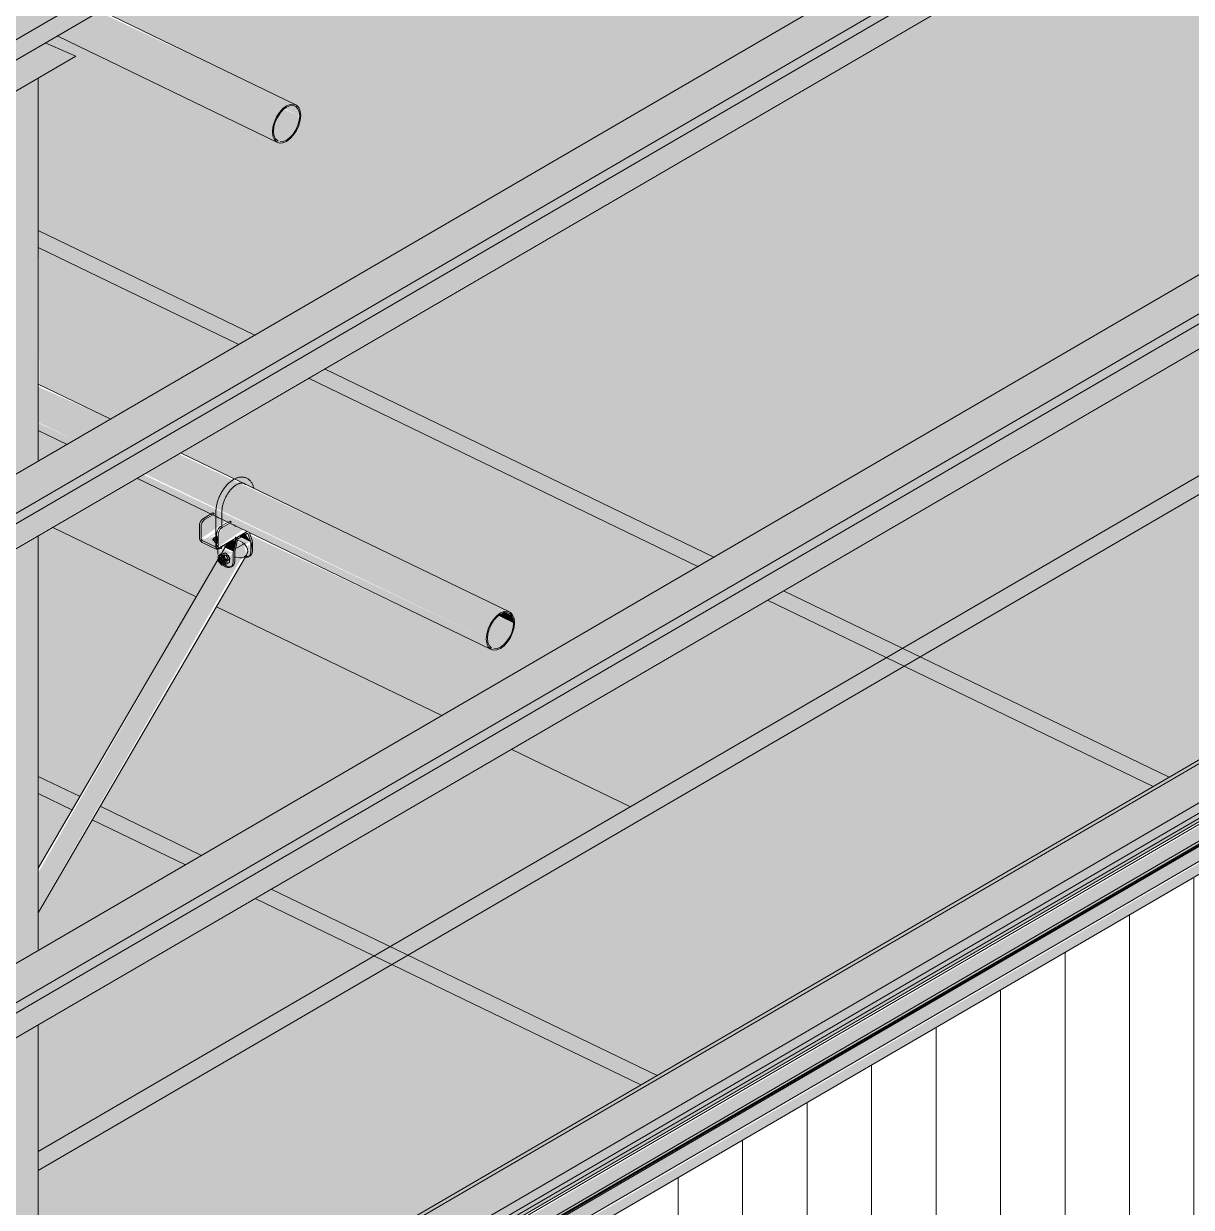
# Model space of a CAD drawing. Header units: inches. Extents: x 27328 to 120839, y -4075 to 4147.
# Drawn here: x 43989.8 to 44087.4, y -2296.4 to -2197.5 of the extents above; entities that cross this region are included whole.
import ezdxf

# ---------------------------------------------------------------- set-up
doc = ezdxf.new("R2010")
doc.units = ezdxf.units.IN
doc.header["$MEASUREMENT"] = 0
for name, color, linetype, lineweight in [('A-FLOR-OTLN', 90, 'Continuous', 9), ('A-GLAZ-CWMG', 51, 'Continuous', 9), ('A-ROOF', 132, 'Continuous', 9), ('A-WALL', 113, 'Continuous', 9), ('A-WALL-PATT', 111, 'Continuous', 9), ('C-BLDG-PADS', 91, 'Continuous', 9), ('L-SITE-WALL', 31, 'Continuous', 9), ('Q-SPCQ', 91, 'Continuous', 9), ('S-BEAM', 12, 'Continuous', 9), ('S-COLS', 52, 'Continuous', 9)]:
    doc.layers.add(name, color=color, linetype=linetype, lineweight=lineweight)

# ---------------------------------------------------------------- blocks, each defined once
blk = doc.blocks.new('Family7 - Family7-V91-Axon - Looking South West')
at = {"layer": 'S-BEAM'}
for points in [[(-31368.208, -1298.726), (-31356.084, -1291.664), (-31358.643, -1290.549), (-31370.767, -1297.61)], [(-31369.394, -1299.269), (-31368.208, -1298.726), (-31370.767, -1297.61), (-31371.808, -1298.217)], [(-31383.471, -1305.01), (-31372.275, -1299.884), (-31372.275, -1298.489), (-31382.405, -1304.388)]]:
    blk.add_hatch(color=256, dxfattribs=at).paths.add_polyline_path(points, flags=0)
for p, q in [((-31358.643, -1290.549), (-31356.084, -1291.664)), ((-31356.084, -1291.664), (-31368.208, -1298.726)), ((-31368.208, -1298.726), (-31370.767, -1297.61)), ((-31371.808, -1298.217), (-31369.394, -1299.269)), ((-31369.394, -1299.269), (-31368.208, -1298.726)), ((-31383.471, -1305.01), (-31372.275, -1299.884))]:
    blk.add_line(p, q, dxfattribs=at)
blk = doc.blocks.new('Girt_Z - 8_D-V93-Axon - Looking South West')
at = {"layer": 'S-BEAM'}
for points in [[(-33108.001, -2431.93), (-33107.862, -2431.849), (-33108.001, -2429.724), (-33108.287, -2429.31), (-30969.214, -1183.42), (-30972.419, -1182.065), (-33113.637, -2429.204), (-33108.287, -2431.791)], [(-33107.862, -2429.924), (-30966.572, -1182.519), (-30966.886, -1182.065), (-33108.287, -2429.31)], [(-33107.862, -2431.931), (-32921.606, -2323.446), (-32921.517, -2321.859), (-32333.775, -1979.762), (-32333.69, -1981.019), (-32141.657, -1869.17), (-32141.569, -1867.583), (-31356.399, -1410.496), (-31356.399, -1411.801), (-31166.721, -1301.325), (-31166.633, -1299.738), (-30966.462, -1183.1), (-30966.6, -1182.759), (-33107.862, -2429.924)]]:
    blk.add_hatch(color=256, dxfattribs=at).paths.add_polyline_path(points, flags=0)
for p, q in [((-30972.331, -1181.955), (-33113.732, -2429.201)), ((-33108.287, -2429.31), (-30966.886, -1182.065)), ((-33107.862, -2429.924), (-30966.462, -1182.679))]:
    blk.add_line(p, q, dxfattribs=at)
blk = doc.blocks.new('Girt_Z - 8_D-V94-Axon - Looking South West')
at = {"layer": 'S-BEAM'}
for points in [[(-33108.001, -2391.036), (-33107.862, -2390.955), (-33108.001, -2388.83), (-33108.287, -2388.416), (-30969.214, -1142.526), (-30972.419, -1141.171), (-33113.637, -2388.31), (-33108.287, -2390.898)], [(-33107.862, -2389.03), (-30966.572, -1141.625), (-30966.886, -1141.171), (-33108.287, -2388.416)], [(-33107.862, -2391.037), (-30966.462, -1143.791), (-30966.6, -1141.865), (-33107.862, -2389.03)]]:
    blk.add_hatch(color=256, dxfattribs=at).paths.add_polyline_path(points, flags=0)
for p, q in [((-30972.331, -1141.061), (-33113.732, -2388.307)), ((-33108.287, -2388.416), (-30966.886, -1141.171)), ((-33107.862, -2389.03), (-30966.462, -1141.785)), ((-33107.907, -2391.132), (-30966.506, -1143.886))]:
    blk.add_line(p, q, dxfattribs=at)
blk = doc.blocks.new('Girt_Z - 8_D-V96-Axon - Looking South West')
at = {"layer": 'S-BEAM'}
for points in [[(-33108.001, -2350.142), (-33107.862, -2350.061), (-33108.001, -2347.936), (-33108.287, -2347.523), (-30969.214, -1101.632), (-30972.419, -1100.277), (-33113.637, -2347.416), (-33108.287, -2350.004)], [(-33107.862, -2348.137), (-30966.462, -1100.891), (-30966.886, -1100.277), (-33108.287, -2347.523)], [(-33107.862, -2350.143), (-30966.462, -1102.897), (-30966.462, -1100.891), (-33107.862, -2348.137)]]:
    blk.add_hatch(color=256, dxfattribs=at).paths.add_polyline_path(points, flags=0)
for p, q in [((-33108.287, -2347.523), (-30966.886, -1100.277)), ((-33107.862, -2348.137), (-30966.462, -1100.891)), ((-33107.907, -2350.238), (-30966.506, -1102.992)), ((-31020.792, -1128.393), (-33113.732, -2347.413))]:
    blk.add_line(p, q, dxfattribs=at)
blk = doc.blocks.new('Basketball_Backstop-Performance_Sports_Systems-3103-Ceiling_Hung - 27_-0_ to 27_-11 7_8_-706978-Axon - Looking South West')
at = {"layer": 'Q-SPCQ'}
for points in [[(-32899.551, -2206.534), (-32899.393, -2205.7), (-32898.677, -2204.592), (-32898.067, -2204.237), (-32897.539, -2204.313), (-32914.07, -2196.498), (-32916.898, -2198.145), (-32915.982, -2198.588)], [(-32899.206, -2207.381), (-32899.511, -2206.894), (-32899.551, -2206.534), (-32916.898, -2198.145), (-32917.536, -2198.516), (-32915.982, -2199.268)], [(-32897.278, -2205.21), (-32897.438, -2204.592), (-32898.067, -2204.237), (-32898.525, -2204.606), (-32897.315, -2205.192)], [(-32898.92, -2207.359), (-32898.372, -2207.224), (-32897.825, -2206.721), (-32897.315, -2205.588), (-32897.424, -2205.139), (-32898.69, -2204.606), (-32899.393, -2205.7), (-32899.511, -2206.894), (-32899.146, -2207.272)], [(-32905.515, -2240.539), (-32903.433, -2239.084), (-32904.571, -2238.559), (-32905.214, -2238.979), (-32905.515, -2239.647), (-32905.515, -2240.213)], [(-32904.083, -2241.232), (-32902, -2239.777), (-32903.139, -2239.252), (-32903.782, -2239.672), (-32904.083, -2240.34), (-32904.083, -2240.906)], [(-32902.817, -2241.618), (-32902.594, -2240.683), (-32903.049, -2240.69), (-32903.617, -2241.232), (-32902.825, -2241.615)], [(-32902.075, -2242.133), (-32901.748, -2241.943), (-32901.929, -2241.005), (-32902.333, -2240.833), (-32902.665, -2241.005), (-32902.832, -2241.611), (-32902.832, -2241.736), (-32902.745, -2242.047), (-32902.12, -2242.127)], [(-32901.367, -2240.828), (-32901.856, -2240.052), (-32902.333, -2240.36), (-32901.38, -2240.821)], [(-32879.41, -2247.597), (-32879.557, -2246.994), (-32880.2, -2246.625), (-32880.644, -2247.001), (-32879.447, -2247.579)], [(-32881.052, -2249.746), (-32880.505, -2249.612), (-32879.957, -2249.109), (-32879.447, -2247.976), (-32879.447, -2247.58), (-32880.823, -2246.994), (-32881.525, -2248.088), (-32881.643, -2249.282), (-32881.279, -2249.66)]]:
    blk.add_hatch(color=256, dxfattribs=at).paths.add_polyline_path(points, flags=0)
h = blk.add_hatch(color=256, dxfattribs=at)
h.paths.add_polyline_path([(-32881.683, -2248.921), (-32881.525, -2248.088), (-32880.81, -2246.98), (-32880.2, -2246.625), (-32879.671, -2246.701), (-32907.42, -2233.46), (-32910.248, -2235.107), (-32882.917, -2248.325)], flags=0)
h.paths.add_polyline_path([(-32916.07, -2232.292), (-32913.074, -2230.547), (-32919.125, -2227.834), (-32919.125, -2230.814)], flags=0)
h = blk.add_hatch(color=256, dxfattribs=at)
h.paths.add_polyline_path([(-32881.338, -2249.769), (-32881.643, -2249.282), (-32881.683, -2248.921), (-32910.361, -2235.173), (-32910.887, -2235.479), (-32882.586, -2249.165)], flags=0)
h.paths.add_polyline_path([(-32916.708, -2232.664), (-32916.07, -2232.292), (-32919.125, -2230.867), (-32919.125, -2231.495)], flags=0)
h = blk.add_hatch(color=256, dxfattribs=at)
h.paths.add_polyline_path([(-32904.314, -2241.226), (-32904.447, -2240.713), (-32905.423, -2240.69)], flags=0)
h.paths.add_polyline_path([(-32905.423, -2240.69), (-32903.955, -2239.99), (-32904.091, -2239.914), (-32905.164, -2240.539)], flags=0)
h = blk.add_hatch(color=256, dxfattribs=at)
h.paths.add_polyline_path([(-32901.359, -2241.616), (-32901.51, -2241.005), (-32901.736, -2241.338), (-32901.461, -2241.541)], flags=0)
h.paths.add_polyline_path([(-32901.901, -2241.035), (-32901.462, -2240.828), (-32902.54, -2240.393), (-32901.929, -2241.005)], flags=0)
h.paths.add_polyline_path([(-32902.332, -2240.834), (-32902.598, -2240.732), (-32902.446, -2240.819), (-32902.333, -2240.833)], flags=0)
h = blk.add_hatch(color=256, dxfattribs=at)
h.paths.add_polyline_path([(-32961.206, -2340.369), (-32958.063, -2338.538), (-32957.757, -2337.752), (-32957.949, -2334.774), (-32961.161, -2340.291)], flags=0)
h.paths.add_polyline_path([(-32919.125, -2271.662), (-32902.114, -2242.137), (-32902.832, -2242.199), (-32902.945, -2242.391), (-32903.299, -2242.13), (-32903.299, -2241.871), (-32903.592, -2241.782), (-32903.689, -2241.949), (-32903.906, -2241.955), (-32919.125, -2268.461), (-32919.125, -2271.489)], flags=0)
h = blk.add_hatch(color=256, dxfattribs=at)
h.paths.add_polyline_path([(-32902.832, -2242.474), (-32902.832, -2241.736), (-32903.299, -2242.13)], flags=0)
h.paths.add_polyline_path([(-32903.659, -2241.955), (-32904.126, -2241.226), (-32904.091, -2241.857), (-32903.8, -2241.923)], flags=0)
h.paths.add_polyline_path([(-32903.479, -2241.923), (-32902.852, -2241.726), (-32903.978, -2241.296)], flags=0)
for p, q in [((-32897.61, -2204.272), (-32913.896, -2196.396)), ((-32917.543, -2198.52), (-32899.134, -2207.423)), ((-32913.068, -2230.543), (-32919.125, -2227.614)), ((-32919.125, -2231.502), (-32916.715, -2232.667)), ((-32879.743, -2246.659), (-32907.25, -2233.357)), ((-32910.897, -2235.481), (-32881.266, -2249.81)), ((-32905.317, -2238.846), (-32904.538, -2238.392)), ((-32904.4, -2238.459), (-32905.178, -2238.913)), ((-32904.4, -2238.459), (-32904.538, -2238.392)), ((-32904.276, -2238.296), (-32904.276, -2241.262)), ((-32904.026, -2238.822), (-32904.242, -2238.688)), ((-32903.776, -2239.661), (-32903.776, -2238.296)), ((-32905.654, -2240.472), (-32905.654, -2239.466)), ((-32905.515, -2239.533), (-32905.515, -2240.539)), ((-32904.157, -2241.39), (-32901.665, -2239.939)), ((-32903.885, -2239.538), (-32903.106, -2239.085)), ((-32902.967, -2239.152), (-32903.746, -2239.605)), ((-32902.967, -2239.152), (-32903.106, -2239.085)), ((-32902.594, -2239.515), (-32902.81, -2239.38)), ((-32901.716, -2239.97), (-32902.349, -2240.339)), ((-32901.655, -2239.944), (-32901.716, -2239.97)), ((-32903.315, -2240.925), (-32919.125, -2268.079)), ((-32904.314, -2241.226), (-32905.423, -2240.69)), ((-32905.423, -2240.849), (-32904.314, -2241.385)), ((-32904.18, -2240.371), (-32904.52, -2240.569)), ((-32904.52, -2240.569), (-32904.367, -2240.825)), ((-32904.466, -2240.661), (-32904.508, -2240.693)), ((-32904.466, -2240.502), (-32904.218, -2240.358)), ((-32904.083, -2240.438), (-32904.466, -2240.661)), ((-32904.406, -2240.873), (-32904.18, -2240.742)), ((-32904.367, -2240.825), (-32904.083, -2240.857)), ((-32904.222, -2240.158), (-32904.222, -2241.165)), ((-32904.18, -2240.371), (-32904.18, -2240.742)), ((-32904.083, -2241.232), (-32904.083, -2240.225)), ((-32902.586, -2240.686), (-32902.817, -2241.618)), ((-32902.699, -2241.604), (-32902.468, -2240.672)), ((-32902.653, -2240.654), (-32902.653, -2240.399)), ((-32901.831, -2240.913), (-32902.568, -2241.342)), ((-32902.349, -2240.498), (-32901.716, -2240.129)), ((-32901.597, -2240.165), (-32901.367, -2240.828)), ((-32901.248, -2240.704), (-32901.479, -2240.041)), ((-32901.359, -2240.878), (-32901.359, -2241.616)), ((-32901.233, -2241.543), (-32901.233, -2240.804)), ((-32919.125, -2271.805), (-32901.695, -2241.868)), ((-32904.078, -2241.229), (-32904.321, -2241.201)), ((-32904.161, -2241.15), (-32904.102, -2241.136)), ((-32904.141, -2241.115), (-32904.08, -2241.127)), ((-32904.126, -2241.849), (-32904.126, -2241.11)), ((-32903.803, -2241.791), (-32904.097, -2241.963)), ((-32903.774, -2241.905), (-32904.097, -2241.963)), ((-32903.503, -2241.886), (-32904.026, -2242.191)), ((-32903.533, -2241.054), (-32903.873, -2241.253)), ((-32903.803, -2241.791), (-32903.479, -2241.733)), ((-32903.803, -2242.219), (-32903.803, -2241.791)), ((-32903.479, -2241.733), (-32903.774, -2241.905)), ((-32903.45, -2242.276), (-32903.774, -2241.905)), ((-32903.554, -2241.929), (-32903.561, -2241.988)), ((-32903.479, -2241.733), (-32903.156, -2242.104)), ((-32903.206, -2241.991), (-32903.249, -2241.932)), ((-32902.832, -2241.736), (-32902.832, -2242.474)), ((-32902.706, -2242.401), (-32902.706, -2241.662)), ((-32901.261, -2241.001), (-32901.261, -2241.429)), ((-32904.097, -2241.963), (-32904.097, -2242.391)), ((-32903.803, -2242.219), (-32904.097, -2242.391)), ((-32904.097, -2242.391), (-32903.774, -2242.761)), ((-32903.479, -2242.59), (-32903.803, -2242.219)), ((-32903.774, -2242.623), (-32903.073, -2242.214)), ((-32903.774, -2242.761), (-32903.479, -2242.59)), ((-32903.774, -2242.761), (-32903.45, -2242.704)), ((-32903.156, -2242.532), (-32903.479, -2242.59)), ((-32903.156, -2242.104), (-32903.45, -2242.276)), ((-32903.45, -2242.704), (-32903.45, -2242.276)), ((-32903.156, -2242.532), (-32903.45, -2242.704)), ((-32903.156, -2242.104), (-32903.156, -2242.532)), ((-32903.039, -2242.918), (-32902.913, -2242.844)), ((-32901.565, -2242.06), (-32901.439, -2241.986))]:
    blk.add_line(p, q, dxfattribs=at)
for points in [[(-32897.194, -2205.161, 0), (-32897.234, -2204.8, 0), (-32897.352, -2204.511, 0), (-32897.539, -2204.313, 0), (-32897.783, -2204.219, 0), (-32898.067, -2204.237, 0), (-32898.372, -2204.364, 0), (-32898.677, -2204.592, 0), (-32898.962, -2204.906, 0), (-32899.206, -2205.284, 0), (-32899.393, -2205.7, 0), (-32899.511, -2206.126, 0), (-32899.551, -2206.534, 0)], [(-32899.467, -2206.485, 0), (-32899.429, -2206.106, 0), (-32899.32, -2205.711, 0), (-32899.146, -2205.324, 0), (-32898.92, -2204.973, 0), (-32898.656, -2204.682, 0), (-32898.372, -2204.47, 0), (-32898.089, -2204.352, 0), (-32897.825, -2204.336, 0), (-32897.598, -2204.422, 0), (-32897.424, -2204.606, 0), (-32897.315, -2204.875, 0), (-32897.278, -2205.21, 0)], [(-32899.551, -2206.534, 0), (-32899.511, -2206.894, 0), (-32899.393, -2207.183, 0), (-32899.206, -2207.381, 0), (-32898.962, -2207.475, 0), (-32898.677, -2207.457, 0), (-32898.372, -2207.33, 0), (-32898.067, -2207.102, 0), (-32897.783, -2206.788, 0), (-32897.539, -2206.41, 0), (-32897.352, -2205.994, 0), (-32897.234, -2205.568, 0), (-32897.194, -2205.161, 0)], [(-32897.278, -2205.21, 0), (-32897.315, -2205.588, 0), (-32897.424, -2205.984, 0), (-32897.598, -2206.37, 0), (-32897.825, -2206.721, 0), (-32898.089, -2207.012, 0), (-32898.372, -2207.224, 0), (-32898.656, -2207.342, 0), (-32898.92, -2207.359, 0)], [(-32899.08, -2207.31, 0), (-32899.146, -2207.272, 0), (-32899.32, -2207.088, 0), (-32899.429, -2206.819, 0), (-32899.467, -2206.485, 0)], [(-32901.7, -2235.485, 0), (-32901.758, -2235.46, 0), (-32901.817, -2235.439, 0), (-32901.878, -2235.421, 0), (-32901.94, -2235.408, 0), (-32902.003, -2235.399, 0), (-32902.067, -2235.394, 0), (-32902.131, -2235.393, 0), (-32902.195, -2235.396, 0), (-32902.26, -2235.403, 0), (-32902.324, -2235.413, 0), (-32902.389, -2235.427, 0), (-32902.453, -2235.445, 0), (-32902.517, -2235.466, 0), (-32902.581, -2235.49, 0), (-32902.644, -2235.517, 0), (-32902.707, -2235.547, 0), (-32902.77, -2235.58, 0), (-32902.832, -2235.616, 0), (-32902.893, -2235.654, 0), (-32902.954, -2235.696, 0), (-32903.014, -2235.74, 0), (-32903.074, -2235.786, 0), (-32903.133, -2235.835, 0), (-32903.191, -2235.887, 0), (-32903.248, -2235.94, 0), (-32903.304, -2235.996, 0), (-32903.359, -2236.054, 0), (-32903.413, -2236.114, 0), (-32903.466, -2236.176, 0), (-32903.518, -2236.24, 0), (-32903.569, -2236.306, 0), (-32903.618, -2236.373, 0), (-32903.666, -2236.442, 0), (-32903.712, -2236.513, 0), (-32903.758, -2236.585, 0), (-32903.801, -2236.658, 0), (-32903.843, -2236.732, 0), (-32903.883, -2236.808, 0), (-32903.922, -2236.884, 0), (-32903.959, -2236.962, 0), (-32903.994, -2237.04, 0), (-32904.027, -2237.119, 0), (-32904.059, -2237.198, 0), (-32904.088, -2237.278, 0), (-32904.116, -2237.358, 0), (-32904.141, -2237.438, 0), (-32904.164, -2237.519, 0), (-32904.186, -2237.599, 0), (-32904.205, -2237.68, 0), (-32904.222, -2237.76, 0), (-32904.236, -2237.84, 0), (-32904.249, -2237.919, 0), (-32904.259, -2237.998, 0), (-32904.267, -2238.077, 0), (-32904.272, -2238.155, 0), (-32904.276, -2238.232, 0), (-32904.276, -2238.296, 0)], [(-32901.917, -2235.936, 0), (-32901.943, -2235.924, 0), (-32901.97, -2235.915, 0), (-32901.998, -2235.907, 0), (-32902.027, -2235.901, 0), (-32902.057, -2235.896, 0), (-32902.089, -2235.894, 0), (-32902.123, -2235.893, 0), (-32902.157, -2235.895, 0), (-32902.193, -2235.899, 0), (-32902.231, -2235.905, 0), (-32902.27, -2235.913, 0), (-32902.31, -2235.924, 0), (-32902.352, -2235.938, 0), (-32902.394, -2235.954, 0), (-32902.438, -2235.972, 0), (-32902.482, -2235.993, 0), (-32902.527, -2236.017, 0), (-32902.573, -2236.044, 0), (-32902.619, -2236.073, 0), (-32902.666, -2236.104, 0), (-32902.713, -2236.139, 0), (-32902.76, -2236.175, 0), (-32902.807, -2236.214, 0), (-32902.853, -2236.256, 0), (-32902.9, -2236.3, 0), (-32902.946, -2236.346, 0), (-32902.992, -2236.394, 0), (-32903.037, -2236.444, 0), (-32903.082, -2236.496, 0), (-32903.126, -2236.55, 0), (-32903.169, -2236.606, 0), (-32903.211, -2236.664, 0), (-32903.252, -2236.723, 0), (-32903.292, -2236.784, 0), (-32903.331, -2236.846, 0), (-32903.369, -2236.909, 0), (-32903.405, -2236.973, 0), (-32903.44, -2237.039, 0), (-32903.473, -2237.105, 0), (-32903.505, -2237.172, 0), (-32903.536, -2237.24, 0), (-32903.565, -2237.308, 0), (-32903.592, -2237.376, 0), (-32903.617, -2237.445, 0), (-32903.641, -2237.514, 0), (-32903.662, -2237.583, 0), (-32903.682, -2237.652, 0), (-32903.701, -2237.721, 0), (-32903.717, -2237.789, 0), (-32903.731, -2237.857, 0), (-32903.743, -2237.924, 0), (-32903.754, -2237.99, 0), (-32903.762, -2238.055, 0), (-32903.769, -2238.12, 0), (-32903.773, -2238.183, 0), (-32903.776, -2238.245, 0), (-32903.776, -2238.296, 0)], [(-32901.917, -2235.936, 0), (-32901.893, -2235.949, 0), (-32901.868, -2235.964, 0), (-32901.845, -2235.981, 0), (-32901.822, -2236, 0), (-32901.8, -2236.021, 0), (-32901.778, -2236.044, 0)], [(-32901.7, -2235.485, 0), (-32901.644, -2235.515, 0), (-32901.59, -2235.548, 0), (-32901.539, -2235.585, 0), (-32901.49, -2235.626, 0), (-32901.444, -2235.67, 0), (-32901.401, -2235.716, 0), (-32901.36, -2235.766, 0), (-32901.322, -2235.818, 0), (-32901.288, -2235.873, 0), (-32901.256, -2235.93, 0), (-32901.227, -2235.989, 0), (-32901.2, -2236.051, 0), (-32901.177, -2236.114, 0), (-32901.156, -2236.179, 0), (-32901.138, -2236.245, 0), (-32901.122, -2236.313, 0)], [(-32905.654, -2239.466, 0), (-32905.642, -2239.349, 0), (-32905.609, -2239.227, 0), (-32905.555, -2239.109, 0), (-32905.485, -2239.001, 0), (-32905.404, -2238.911, 0), (-32905.317, -2238.846, 0)], [(-32905.178, -2238.913, 0), (-32905.266, -2238.978, 0), (-32905.347, -2239.068, 0), (-32905.416, -2239.176, 0), (-32905.47, -2239.294, 0), (-32905.504, -2239.416, 0), (-32905.515, -2239.533, 0)], [(-32904.222, -2240.158, 0), (-32904.21, -2240.042, 0), (-32904.176, -2239.92, 0), (-32904.123, -2239.801, 0), (-32904.053, -2239.693, 0), (-32903.972, -2239.603, 0), (-32903.885, -2239.538, 0)], [(-32903.746, -2239.605, 0), (-32903.833, -2239.671, 0), (-32903.915, -2239.76, 0), (-32903.984, -2239.868, 0), (-32904.038, -2239.987, 0), (-32904.072, -2240.109, 0), (-32904.083, -2240.225, 0)], [(-32905.654, -2240.472, 0), (-32905.646, -2240.544, 0), (-32905.623, -2240.619, 0), (-32905.586, -2240.692, 0), (-32905.538, -2240.757, 0), (-32905.482, -2240.811, 0), (-32905.423, -2240.849, 0)], [(-32905.423, -2240.69, 0), (-32905.447, -2240.675, 0), (-32905.469, -2240.653, 0), (-32905.488, -2240.627, 0), (-32905.503, -2240.598, 0), (-32905.512, -2240.568, 0), (-32905.515, -2240.539, 0)], [(-32904.106, -2240.728, 0), (-32904.173, -2240.745, 0), (-32904.245, -2240.751, 0), (-32904.318, -2240.748, 0), (-32904.387, -2240.735, 0), (-32904.447, -2240.713, 0), (-32904.495, -2240.683, 0), (-32904.526, -2240.648, 0), (-32904.539, -2240.609, 0), (-32904.533, -2240.57, 0), (-32904.508, -2240.534, 0), (-32904.466, -2240.502, 0)], [(-32904.318, -2240.907, 0), (-32904.245, -2240.91, 0), (-32904.173, -2240.903, 0), (-32904.106, -2240.887, 0)], [(-32904.08, -2240.756, 0), (-32904.141, -2240.744, 0), (-32904.195, -2240.724, 0), (-32904.237, -2240.698, 0), (-32904.265, -2240.667, 0), (-32904.276, -2240.633, 0), (-32904.271, -2240.598, 0), (-32904.249, -2240.565, 0), (-32904.211, -2240.537, 0)], [(-32904.211, -2240.908, 0), (-32904.249, -2240.936, 0), (-32904.271, -2240.969, 0), (-32904.276, -2241.003, 0), (-32904.265, -2241.037, 0), (-32904.237, -2241.069, 0)], [(-32904.211, -2240.537, 0), (-32904.161, -2240.515, 0), (-32904.102, -2240.5, 0)], [(-32904.102, -2240.871, 0), (-32904.161, -2240.885, 0), (-32904.211, -2240.908, 0)], [(-32902.349, -2240.339, 0), (-32902.41, -2240.384, 0), (-32902.468, -2240.445, 0), (-32902.518, -2240.519, 0), (-32902.559, -2240.601, 0), (-32902.586, -2240.686, 0)], [(-32901.89, -2242.061, 0), (-32901.748, -2241.943, 0), (-32901.657, -2241.788, 0), (-32901.624, -2241.606, 0), (-32901.651, -2241.41, 0), (-32901.736, -2241.213, 0), (-32901.874, -2241.029, 0), (-32902.054, -2240.869, 0), (-32902.265, -2240.746, 0), (-32902.493, -2240.667, 0)], [(-32902.468, -2240.672, 0), (-32902.454, -2240.629, 0), (-32902.434, -2240.588, 0), (-32902.408, -2240.551, 0), (-32902.38, -2240.52, 0), (-32902.349, -2240.498, 0)], [(-32901.716, -2240.129, 0), (-32901.686, -2240.116, 0), (-32901.657, -2240.113, 0), (-32901.632, -2240.121, 0), (-32901.611, -2240.138, 0), (-32901.597, -2240.165, 0)], [(-32901.367, -2240.828, 0), (-32901.361, -2240.851, 0), (-32901.359, -2240.878, 0)], [(-32901.366, -2240.846, 0), (-32901.328, -2240.898, 0), (-32901.299, -2240.956, 0), (-32901.28, -2241.016, 0), (-32901.274, -2241.074, 0)], [(-32901.233, -2240.804, 0), (-32901.237, -2240.751, 0), (-32901.248, -2240.704, 0)], [(-32904.222, -2241.165, 0), (-32904.225, -2241.191, 0), (-32904.234, -2241.212, 0), (-32904.249, -2241.226, 0), (-32904.268, -2241.234, 0), (-32904.29, -2241.234, 0), (-32904.314, -2241.226, 0)], [(-32904.314, -2241.385, 0), (-32904.254, -2241.405, 0), (-32904.198, -2241.405, 0), (-32904.151, -2241.386, 0), (-32904.114, -2241.349, 0), (-32904.091, -2241.296, 0), (-32904.083, -2241.232, 0)], [(-32904.195, -2241.36, 0), (-32904.237, -2241.334, 0), (-32904.265, -2241.302, 0), (-32904.276, -2241.268, 0), (-32904.271, -2241.234, 0), (-32904.249, -2241.201, 0)], [(-32903.858, -2241.164, 0), (-32903.816, -2241.19, 0), (-32903.788, -2241.222, 0), (-32903.777, -2241.256, 0), (-32903.782, -2241.29, 0), (-32903.804, -2241.323, 0), (-32903.842, -2241.351, 0), (-32903.892, -2241.374, 0), (-32903.951, -2241.388, 0), (-32904.015, -2241.395, 0), (-32904.08, -2241.392, 0), (-32904.141, -2241.38, 0), (-32904.195, -2241.36, 0)], [(-32903.687, -2242.061, 0), (-32903.68, -2242.003, 0), (-32903.659, -2241.955, 0), (-32903.626, -2241.922, 0), (-32903.583, -2241.905, 0), (-32903.533, -2241.905, 0), (-32903.479, -2241.923, 0), (-32903.425, -2241.957, 0), (-32903.375, -2242.005, 0), (-32903.332, -2242.064, 0), (-32903.299, -2242.13, 0)], [(-32903.301, -2242.193, 0), (-32903.319, -2242.133, 0), (-32903.349, -2242.075, 0), (-32903.387, -2242.023, 0), (-32903.431, -2241.98, 0), (-32903.479, -2241.95, 0), (-32903.527, -2241.934, 0), (-32903.572, -2241.933, 0), (-32903.61, -2241.949, 0), (-32903.639, -2241.978, 0), (-32903.658, -2242.02, 0), (-32903.664, -2242.072, 0)], [(-32902.817, -2241.618, 0), (-32902.829, -2241.678, 0), (-32902.832, -2241.736, 0)], [(-32902.706, -2241.662, 0), (-32902.704, -2241.634, 0), (-32902.699, -2241.604, 0)], [(-32901.838, -2242.101, 0), (-32901.682, -2242.102, 0), (-32901.549, -2242.049, 0), (-32901.446, -2241.945, 0), (-32901.381, -2241.798, 0), (-32901.359, -2241.616, 0)], [(-32901.233, -2241.543, 0), (-32901.255, -2241.724, 0), (-32901.319, -2241.872, 0), (-32901.422, -2241.975, 0), (-32901.556, -2242.029, 0), (-32901.712, -2242.027, 0)], [(-32901.274, -2241.074, 0), (-32901.28, -2241.126, 0), (-32901.299, -2241.168, 0), (-32901.328, -2241.198, 0), (-32901.366, -2241.213, 0)], [(-32904.104, -2242.051, 0), (-32904.039, -2242.262, 0), (-32903.937, -2242.465, 0), (-32903.803, -2242.647, 0), (-32903.647, -2242.797, 0), (-32903.479, -2242.903, 0), (-32903.312, -2242.959, 0), (-32903.156, -2242.96, 0), (-32903.022, -2242.907, 0), (-32902.919, -2242.803, 0), (-32902.854, -2242.656, 0), (-32902.832, -2242.474, 0)], [(-32903.715, -2242.496, 0), (-32903.722, -2242.438, 0), (-32903.74, -2242.378, 0), (-32903.769, -2242.32, 0), (-32903.808, -2242.268, 0), (-32903.852, -2242.225, 0), (-32903.9, -2242.195, 0), (-32903.948, -2242.179, 0), (-32903.993, -2242.179, 0), (-32904.031, -2242.194, 0), (-32904.06, -2242.223, 0), (-32904.079, -2242.266, 0), (-32904.085, -2242.317, 0)], [(-32904.085, -2242.317, 0), (-32904.079, -2242.375, 0), (-32904.06, -2242.435, 0), (-32904.031, -2242.493, 0), (-32903.993, -2242.546, 0), (-32903.948, -2242.588, 0), (-32903.9, -2242.619, 0), (-32903.852, -2242.635, 0), (-32903.808, -2242.635, 0), (-32903.769, -2242.62, 0), (-32903.74, -2242.59, 0), (-32903.722, -2242.548, 0), (-32903.715, -2242.496, 0)], [(-32902.706, -2242.401, 0), (-32902.728, -2242.582, 0), (-32902.793, -2242.73, 0), (-32902.896, -2242.834, 0), (-32903.03, -2242.887, 0), (-32903.186, -2242.885, 0), (-32903.353, -2242.83, 0), (-32903.52, -2242.723, 0), (-32903.676, -2242.574, 0), (-32903.81, -2242.391, 0), (-32903.913, -2242.188, 0), (-32903.978, -2241.978, 0)], [(-32903.959, -2242.244, 0), (-32903.952, -2242.192, 0), (-32903.934, -2242.15, 0), (-32903.905, -2242.12, 0), (-32903.866, -2242.105, 0), (-32903.822, -2242.105, 0), (-32903.774, -2242.121, 0), (-32903.726, -2242.152, 0), (-32903.681, -2242.194, 0), (-32903.643, -2242.247, 0), (-32903.614, -2242.305, 0), (-32903.595, -2242.365, 0), (-32903.589, -2242.423, 0)], [(-32903.589, -2242.423, 0), (-32903.595, -2242.474, 0), (-32903.614, -2242.517, 0), (-32903.643, -2242.546, 0), (-32903.681, -2242.561, 0), (-32903.726, -2242.561, 0), (-32903.774, -2242.545, 0), (-32903.822, -2242.515, 0), (-32903.866, -2242.472, 0), (-32903.905, -2242.42, 0), (-32903.934, -2242.362, 0), (-32903.952, -2242.302, 0), (-32903.959, -2242.244, 0)], [(-32903.271, -2242.262, 0), (-32903.278, -2242.32, 0), (-32903.299, -2242.368, 0), (-32903.332, -2242.401, 0), (-32903.375, -2242.418, 0), (-32903.425, -2242.418, 0), (-32903.479, -2242.4, 0), (-32903.533, -2242.366, 0), (-32903.583, -2242.318, 0), (-32903.626, -2242.259, 0), (-32903.659, -2242.194, 0), (-32903.68, -2242.126, 0), (-32903.687, -2242.061, 0)], [(-32903.664, -2242.072, 0), (-32903.658, -2242.13, 0), (-32903.639, -2242.19, 0), (-32903.61, -2242.248, 0), (-32903.572, -2242.3, 0), (-32903.527, -2242.343, 0), (-32903.479, -2242.374, 0), (-32903.431, -2242.389, 0), (-32903.387, -2242.39, 0), (-32903.349, -2242.375, 0), (-32903.319, -2242.345, 0), (-32903.301, -2242.303, 0), (-32903.294, -2242.251, 0)], [(-32903.561, -2241.988, 0), (-32903.554, -2242.053, 0), (-32903.533, -2242.12, 0), (-32903.5, -2242.186, 0), (-32903.457, -2242.244, 0), (-32903.407, -2242.292, 0), (-32903.353, -2242.326, 0), (-32903.299, -2242.344, 0), (-32903.249, -2242.345, 0), (-32903.206, -2242.328, 0)], [(-32902.745, -2242.047, 0), (-32902.517, -2242.126, 0), (-32902.289, -2242.156, 0), (-32902.075, -2242.133, 0), (-32901.89, -2242.061, 0)], [(-32879.326, -2247.548, 0), (-32879.366, -2247.188, 0), (-32879.484, -2246.899, 0), (-32879.671, -2246.701, 0), (-32879.915, -2246.607, 0), (-32880.2, -2246.625, 0), (-32880.505, -2246.752, 0), (-32880.81, -2246.98, 0), (-32881.094, -2247.294, 0), (-32881.338, -2247.672, 0), (-32881.525, -2248.088, 0), (-32881.643, -2248.514, 0), (-32881.683, -2248.921, 0)], [(-32881.599, -2248.872, 0), (-32881.562, -2248.494, 0), (-32881.452, -2248.098, 0), (-32881.279, -2247.712, 0), (-32881.052, -2247.361, 0), (-32880.788, -2247.07, 0), (-32880.505, -2246.858, 0), (-32880.221, -2246.74, 0), (-32879.957, -2246.723, 0), (-32879.731, -2246.81, 0), (-32879.557, -2246.994, 0), (-32879.447, -2247.263, 0), (-32879.41, -2247.597, 0)], [(-32881.683, -2248.921, 0), (-32881.643, -2249.282, 0), (-32881.525, -2249.571, 0), (-32881.338, -2249.769, 0), (-32881.094, -2249.863, 0), (-32880.81, -2249.845, 0), (-32880.505, -2249.718, 0), (-32880.2, -2249.49, 0), (-32879.915, -2249.176, 0), (-32879.671, -2248.798, 0), (-32879.484, -2248.382, 0), (-32879.366, -2247.956, 0), (-32879.326, -2247.548, 0)], [(-32879.41, -2247.597, 0), (-32879.447, -2247.976, 0), (-32879.557, -2248.371, 0), (-32879.731, -2248.758, 0), (-32879.957, -2249.109, 0), (-32880.221, -2249.4, 0), (-32880.505, -2249.612, 0), (-32880.788, -2249.73, 0), (-32881.052, -2249.746, 0)], [(-32881.212, -2249.698, 0), (-32881.279, -2249.66, 0), (-32881.452, -2249.476, 0), (-32881.562, -2249.207, 0), (-32881.599, -2248.872, 0)]]:
    blk.add_polyline3d(points, dxfattribs=at)
blk = doc.blocks.new('Rectangular Mullion - Profile_Polycarbonate_Upper and left-839482-Axon - Looking South West')
at = {"layer": 'A-GLAZ-CWMG'}
blk.add_hatch(color=256, dxfattribs=at).paths.add_polyline_path([(-33121.081, -2317.07), (-30960.47, -1058.635), (-30960.47, -1056.942), (-33121.081, -2315.376), (-33121.081, -2316.317)], flags=0)
blk.add_line((-33121.081, -2317.07), (-30960.47, -1058.635), dxfattribs=at)
blk = doc.blocks.new('Rectangular Mullion - Profile_Polycarbonate_Lower-836515-Axon - Looking South West')
at = {"layer": 'A-GLAZ-CWMG'}
for points in [[(-32918.905, -2320.567), (-32333.775, -1979.762), (-32334.036, -1979.635), (-32919.166, -2320.441)], [(-32917.595, -2321.424), (-32333.99, -1981.507), (-32333.99, -1980.099), (-32918.559, -2320.779), (-32917.595, -2321.201)], [(-32917.595, -2323.103), (-32332.465, -1982.297), (-32332.465, -1981.063), (-32917.595, -2321.869)], [(-32917.595, -2321.77), (-32333.775, -1981.611), (-32333.99, -1981.507), (-32917.595, -2321.424)]]:
    blk.add_hatch(color=256, dxfattribs=at).paths.add_polyline_path(points, flags=0)
for p, q in [((-32334.036, -1979.635), (-32919.166, -2320.441)), ((-32333.775, -1979.762), (-32918.905, -2320.567)), ((-32333.775, -1979.974), (-32918.748, -2320.688)), ((-32332.557, -1981.019), (-32917.595, -2321.77)), ((-32332.465, -1981.063), (-32917.595, -2321.869)), ((-32332.465, -1982.297), (-32917.595, -2323.103)), ((-32473.475, -2062.749), (-32917.595, -2321.424))]:
    blk.add_line(p, q, dxfattribs=at)

msp = doc.modelspace()

# ---------------------------------------------------------------- hatches: boundary and pattern name
at = {"layer": 'A-ROOF'}
msp.add_hatch(color=256, dxfattribs=at).paths.add_polyline_path([(43787.436, -2316.317), (45954.34, -1054.217), (45954.34, -1051.778), (43787.436, -2313.878)], flags=0)
at = {"layer": 'A-WALL-PATT'}
h = msp.add_hatch(dxfattribs=at)
h.set_pattern_fill('FP_25', color=256, style=0, pattern_type=2)
h.set_pattern_definition([(90, (-84717.952, -32699.462), (-5.388, -3.138), [])])
h.paths.add_polyline_path([(43993.529, -2528.084), (44578.323, -2187.475), (44578.323, -1983.006), (43993.529, -2323.615), (43993.529, -2479.563)], flags=0)
at = {"layer": 'C-BLDG-PADS'}
h = msp.add_hatch(color=256, dxfattribs=at)
h.paths.add_polyline_path([(43788.897, -2646.184), (43788.905, -2646.179), (43788.521, -2646.002)], flags=0)
h.paths.add_polyline_path([(43793.207, -2640.305), (43988.526, -2526.543), (43988.526, -2525.664), (43985.029, -2523.973), (43978.883, -2527.553), (43977.959, -2527.106), (43977.959, -2521.093), (43970.667, -2517.566), (43965.027, -2520.852), (43964.1, -2520.404), (43962.919, -2502.001), (43801.95, -2595.51), (43799.108, -2594.136), (43796.781, -2595.371), (43796.437, -2594.874), (43796.495, -2592.727), (43962.534, -2496.018), (43960.388, -2462.581), (43801.95, -2554.617), (43799.108, -2553.242), (43796.781, -2554.477), (43796.437, -2553.98), (43796.495, -2551.833), (43960.004, -2456.598), (43957.857, -2423.161), (43801.95, -2513.723), (43799.108, -2512.348), (43796.781, -2513.583), (43796.437, -2513.086), (43796.495, -2510.939), (43957.473, -2417.178), (43955.327, -2383.741), (43801.95, -2472.829), (43799.108, -2471.455), (43796.781, -2472.689), (43796.437, -2472.192), (43796.495, -2470.045), (43954.943, -2377.758), (43952.796, -2344.321), (43948.688, -2346.88), (43948.648, -2347.34), (43948.267, -2347.383), (43948.052, -2347.521), (43947.808, -2347.879), (43946.584, -2348.274), (43946.201, -2348.162), (43945.712, -2348.447), (43945.639, -2355.811), (43944.852, -2356.619), (43943.408, -2357.111), (43941.695, -2357.153), (43940.172, -2356.735), (43939.247, -2355.969), (43939.094, -2355.517), (43939.094, -2353.227), (43938.594, -2353.172), (43937.781, -2353.446), (43936.739, -2353.673), (43801.95, -2431.935), (43799.108, -2430.561), (43796.781, -2431.795), (43796.437, -2431.298), (43796.495, -2429.152), (43908.085, -2364.157), (43908.085, -2330.786), (43929.123, -2318.533), (43928.636, -2317.499), (43801.95, -2391.041), (43799.108, -2389.667), (43796.781, -2390.901), (43796.437, -2390.404), (43796.495, -2388.258), (43926.345, -2312.627), (43913.539, -2285.398), (43802.044, -2350.193), (43799.108, -2348.773), (43796.781, -2350.008), (43796.437, -2349.51), (43796.495, -2347.364), (43911.248, -2280.526), (43899.805, -2256.59), (43899.025, -2256.562), (43898.355, -2256.102), (43897.732, -2255.178), (43897.563, -2253.967), (43897.537, -2253.883), (43796.019, -2313.011), (43796.019, -2634.061), (43793.207, -2635.699), (43793.207, -2637.013)], flags=0)
h.paths.add_polyline_path([(43990.098, -2528.996), (43990.536, -2528.741), (43990.536, -2527.323), (43988.838, -2528.542), (43989.118, -2528.442), (43990.098, -2528.084), (43990.098, -2528.442)], flags=0)
h.paths.add_polyline_path([(43929.338, -2318.407), (43930.316, -2317.838), (43930.475, -2316.781), (43931.052, -2316.545), (43931.884, -2316.677), (43932.189, -2316.747), (43936.446, -2314.267), (43936.137, -2313.13), (43928.851, -2317.374), (43929.168, -2318.048)], flags=0)
h.paths.add_polyline_path([(43991.007, -2315.53), (44147.379, -2224.452), (44145.253, -2191.332), (43991.007, -2281.172), (43991.007, -2312.837)], flags=0)
h.paths.add_polyline_path([(43926.56, -2312.502), (43934.68, -2307.772), (43926.537, -2277.828), (43913.754, -2285.273), (43925.193, -2309.594)], flags=0)
h.paths.add_polyline_path([(43945.712, -2307.944), (43945.853, -2307.9), (43945.712, -2307.921)], flags=0)
h.paths.add_polyline_path([(43949.334, -2306.761), (43950.347, -2306.17), (43950.266, -2304.901), (43949.711, -2305.224), (43949.412, -2306.444)], flags=0)
h.paths.add_polyline_path([(43937.556, -2306.098), (43939.094, -2305.202), (43939.094, -2270.514), (43929.412, -2276.153), (43936.473, -2302.115)], flags=0)
h.paths.add_polyline_path([(43945.712, -2301.347), (43946.179, -2301.075), (43946.098, -2266.675), (43945.712, -2266.681), (43945.712, -2295.989)], flags=0)
h.paths.add_polyline_path([(43948.052, -2298.93), (43949.503, -2293.012), (43948.052, -2271.156), (43948.052, -2294.438)], flags=0)
h.paths.add_polyline_path([(43057.331, -2292.393), (43057.331, -2251.377), (42905.976, -2178.18), (42904.409, -2202.871), (42894.864, -2208.43), (42895.024, -2212.316), (43056.794, -2290.709), (43056.837, -2292.154)], flags=0)
h.paths.add_polyline_path([(43911.463, -2280.401), (43925.08, -2272.47), (43916.95, -2242.576), (43903.361, -2250.491), (43901.129, -2253.038), (43901.557, -2254.04), (43900.386, -2256.249), (43900.205, -2256.463), (43910.532, -2278.421)], flags=0)
h.paths.add_polyline_path([(43991.007, -2274.965), (44144.869, -2185.349), (44142.722, -2151.912), (44002.88, -2233.362), (44030.575, -2246.994), (44030.722, -2247.597), (44030.401, -2248.758), (44029.627, -2249.612), (44029.038, -2249.73), (44025.317, -2248.088), (44008.535, -2240.165), (44008.567, -2240.732), (44008.773, -2241.005), (44008.723, -2241.58), (44008.39, -2241.58), (44008.241, -2242.188), (43991.007, -2271.789)], flags=0)
h.paths.add_polyline_path([(43927.955, -2270.795), (43939.094, -2264.308), (43939.094, -2240.137), (43929.079, -2235.512), (43919.883, -2241.112), (43927.051, -2267.469)], flags=0)
h.paths.add_polyline_path([(43991.007, -2268.094), (44006.255, -2241.906), (44006.006, -2241.764), (44005.818, -2240.319), (44004.968, -2240.539), (44004.617, -2240.539), (44004.807, -2239.183), (44005.182, -2238.78), (44005.407, -2238.459), (43999.245, -2235.479), (43991.007, -2240.278), (43991.007, -2267.528)], flags=0)
h.paths.add_polyline_path([(43945.712, -2260.453), (43947.351, -2259.498), (43946.211, -2243.578), (43945.712, -2243.409), (43945.712, -2255.096)], flags=0)
h.paths.add_polyline_path([(43900.939, -2254.033), (43900.948, -2253.862), (43900.915, -2253.994)], flags=0)
h.paths.add_polyline_path([(43900.734, -2252.898), (43902.454, -2251.019), (43899.407, -2252.877), (43900.589, -2252.896)], flags=0)
h.paths.add_polyline_path([(43057.331, -2245.717), (43057.331, -2210.483), (42908.494, -2138.504), (42906.324, -2172.689), (43056.837, -2245.478)], flags=0)
h.paths.add_polyline_path([(44006.352, -2241.738), (44006.379, -2241.58), (44006.287, -2241.618)], flags=0)
h.paths.add_polyline_path([(44006.561, -2241.379), (44006.422, -2241.187), (44006.473, -2241.336)], flags=0)
h.paths.add_polyline_path([(44005.818, -2241.226), (44004.709, -2240.69), (44005.733, -2240.899), (44005.808, -2241.187)], flags=0)
h.paths.add_polyline_path([(43946.076, -2239.639), (43945.712, -2233.965), (43945.926, -2239.566)], flags=0)
h.paths.add_polyline_path([(43939.094, -2236.262), (43939.094, -2229.678), (43932.918, -2233.275), (43938.594, -2236.02)], flags=0)
h.paths.add_polyline_path([(43991.007, -2234.072), (43993.424, -2232.664), (43991.007, -2231.495)], flags=0)
h.paths.add_polyline_path([(43997.058, -2230.547), (44142.338, -2145.929), (44140.047, -2112.634), (43996.23, -2196.4), (44012.708, -2204.606), (44012.854, -2205.21), (44012.534, -2206.37), (44011.76, -2207.224), (44011.17, -2207.342), (44007.45, -2205.7), (43992.596, -2198.516), (43991.591, -2199.102), (43994.15, -2200.217), (43991.007, -2202.048), (43991.091, -2227.661), (43994.84, -2229.474)], flags=0)
h.paths.add_polyline_path([(43057.331, -2204.823), (43057.331, -2169.589), (42990.587, -2137.311), (42982.606, -2141.96), (42964.866, -2133.381), (42964.866, -2124.872), (42937.368, -2111.574), (42929.386, -2116.223), (42910.488, -2107.083), (42908.842, -2133.013), (43022.116, -2187.793)], flags=0)
h.paths.add_polyline_path([(44185.994, -2201.961), (44342.366, -2110.883), (44340.24, -2077.763), (44185.994, -2167.603), (44185.994, -2187.793)], flags=0)
h.paths.add_polyline_path([(44578.323, -2186.388), (44579.961, -2185.434), (44578.581, -2184.767), (44578.797, -2182.743), (44768.475, -2072.266), (44768.475, -2071.388), (44764.978, -2069.697), (44758.832, -2073.277), (44757.908, -2072.83), (44757.908, -2066.816), (44750.616, -2063.29), (44744.975, -2066.575), (44744.049, -2066.127), (44742.867, -2047.724), (44578.323, -2143.562), (44578.323, -2185.482)], flags=0)
h.paths.add_polyline_path([(43057.331, -2163.93), (43057.331, -2132.31), (43056.794, -2132.175), (43056.598, -2132.953), (43055.405, -2132.376), (43055.188, -2132.875), (43024.054, -2117.819), (42995.896, -2134.219), (43020.487, -2146.112)], flags=0)
h.paths.add_polyline_path([(44185.994, -2161.396), (44339.856, -2071.78), (44337.71, -2038.343), (44185.994, -2126.709), (44185.994, -2147.427)], flags=0)
h.paths.add_polyline_path([(44578.323, -2137.356), (44742.483, -2041.742), (44740.337, -2008.304), (44578.323, -2102.669), (44578.323, -2107.094)], flags=0)
h.paths.add_polyline_path([(44185.994, -2120.503), (44337.326, -2032.36), (44335.035, -1999.065), (44186.578, -2085.533), (44189.138, -2086.648), (44185.994, -2088.479), (44185.994, -2105.487)], flags=0)
h.paths.add_polyline_path([(42964.866, -2119.213), (42964.866, -2102.869), (42977.693, -2095.398), (42945.551, -2079.964), (42945.551, -2106.808), (42942.677, -2108.482), (42963.911, -2118.751)], flags=0)
h.paths.add_polyline_path([(44578.323, -2096.462), (44739.953, -2002.322), (44737.806, -1968.884), (44578.323, -2061.775), (44578.323, -2066.2)], flags=0)
h.paths.add_polyline_path([(44770.046, -2074.72), (44770.485, -2074.464), (44770.485, -2073.047), (44768.786, -2074.266), (44769.067, -2074.166), (44770.046, -2073.808), (44770.046, -2074.166)], flags=0)
h.paths.add_polyline_path([(44406.707, -2073.408), (44537.353, -1997.314), (44535.227, -1964.194), (44431.014, -2024.892), (44406.523, -2066.956), (44406.707, -2071.153)], flags=0)
h.paths.add_polyline_path([(44406.523, -2063.262), (44427.759, -2026.788), (44397.991, -2044.126), (44397.83, -2045.537), (44404.859, -2041.443), (44406.707, -2042.336), (44406.707, -2043.376), (44407.716, -2042.936), (44407.716, -2045.479), (44408.686, -2046.16), (44406.707, -2047.312), (44406.523, -2062.749)], flags=0)
h.paths.add_polyline_path([(44578.323, -2055.568), (44737.422, -1962.902), (44735.276, -1929.464), (44578.323, -2021.067), (44578.323, -2025.306)], flags=0)
h.paths.add_polyline_path([(44380.981, -2055.35), (44384.713, -2053.119), (44384.417, -2052.032), (44380.981, -2054.033), (44380.981, -2054.534)], flags=0)
h.paths.add_polyline_path([(44380.981, -2047.827), (44382.96, -2046.674), (44380.981, -2039.396), (44380.981, -2046.294)], flags=0)
h.paths.add_polyline_path([(44393.992, -2046.846), (44394.133, -2046.802), (44393.992, -2046.823)], flags=0)
h.paths.add_polyline_path([(44385.836, -2045), (44387.374, -2044.103), (44387.374, -2009.416), (44380.981, -2013.14), (44380.981, -2027.147), (44385.616, -2044.191)], flags=0)
h.paths.add_polyline_path([(44393.992, -2040.249), (44394.459, -2039.977), (44394.378, -2005.577), (44393.992, -2005.583), (44393.992, -2021.067)], flags=0)
h.paths.add_polyline_path([(44396.332, -2037.832), (44405.949, -1998.597), (44396.968, -2003.828), (44396.768, -2004.972), (44396.511, -2004.903), (44396.332, -2005.002), (44396.332, -2021.067)], flags=0)
h.paths.add_polyline_path([(44399.766, -2036.886), (44433.226, -2017.397), (44454.528, -1980.812), (44454.279, -1980.67), (44454.091, -1979.225), (44453.343, -1979.386), (44452.89, -1979.445), (44453.037, -1978.169), (44453.455, -1977.686), (44453.68, -1977.365), (44447.519, -1974.385), (44409.684, -1996.422), (44402.53, -2025.607)], flags=0)
h.paths.add_polyline_path([(44457.046, -1979.784), (44456.617, -1980.132), (44456.754, -1980.03), (44457.039, -1979.79)], flags=0)
h.paths.add_polyline_path([(44436.481, -2015.502), (44534.843, -1958.211), (44532.697, -1924.774), (44451.153, -1972.268), (44478.849, -1985.9), (44478.995, -1986.503), (44478.675, -1987.664), (44477.901, -1988.518), (44477.311, -1988.636), (44473.591, -1986.994), (44456.814, -1979.088), (44457.039, -1979.734), (44457.046, -1979.784), (44457.046, -1980.522), (44456.717, -1980.522), (44456.504, -1981.111), (44436.657, -2015.199)], flags=0)
h.paths.add_polyline_path([(44578.323, -2014.675), (44734.892, -1923.482), (44732.745, -1890.045), (44576.142, -1981.507), (44576.6, -1981.586), (44577.667, -1981.063), (44577.563, -1982.358), (44577.3, -1982.511), (44578.323, -1983.006), (44578.323, -1984.412)], flags=0)
h.paths.add_polyline_path([(44380.981, -2006.933), (44387.374, -2003.21), (44387.374, -2002.693), (44387.047, -2002.57), (44387.115, -2002.163), (44387.374, -2002.163), (44387.374, -1979.046), (44380.981, -1975.954), (44380.981, -2000.227)], flags=0)
h.paths.add_polyline_path([(44393.992, -1999.355), (44407.724, -1991.357), (44417.625, -1950.96), (44393.992, -1964.725), (44393.992, -1978.372), (44397.669, -1980.388), (44397.816, -1980.991), (44397.495, -1982.152), (44396.721, -1983.006), (44396.132, -1983.124), (44393.992, -1982.503), (44393.992, -1998.034)], flags=0)
h.paths.add_polyline_path([(44411.459, -1989.182), (44441.697, -1971.57), (44432.53, -1967.029), (44432.372, -1966.38), (44432.53, -1965.546), (44433.246, -1964.438), (44433.933, -1964.078), (44434.499, -1964.214), (44445.331, -1969.453), (44532.313, -1918.791), (44530.022, -1885.496), (44444.503, -1935.306), (44460.981, -1943.512), (44461.127, -1944.116), (44460.807, -1945.276), (44460.033, -1946.13), (44459.444, -1946.248), (44455.723, -1944.606), (44440.869, -1937.422), (44421.36, -1948.785), (44413.86, -1979.386)], flags=0)
h.paths.add_polyline_path([(44456.117, -1981.062), (44455.698, -1980.889), (44455.943, -1981.039)], flags=0)
h.paths.add_polyline_path([(44454.626, -1980.644), (44454.653, -1980.486), (44454.56, -1980.524)], flags=0)
h.paths.add_polyline_path([(44454.835, -1980.285), (44454.696, -1980.093), (44454.746, -1980.242)], flags=0)
h.paths.add_polyline_path([(44454.091, -1980.132), (44452.983, -1979.596), (44453.978, -1979.697), (44454.081, -1980.093)], flags=0)
h.paths.add_polyline_path([(44387.374, -1975.171), (44387.374, -1968.58), (44381.565, -1971.963), (44384.125, -1973.079), (44383.636, -1973.363), (44384.125, -1973.6)], flags=0)
h.paths.add_polyline_path([(44575.968, -1975.152), (44732.361, -1884.062), (44730.215, -1850.625), (44575.968, -1940.464), (44575.968, -1957.815)], flags=0)
h.paths.add_polyline_path([(44575.968, -1934.258), (44729.83, -1844.642), (44727.684, -1811.205), (44575.968, -1899.571), (44575.968, -1904.087)], flags=0)
h.paths.add_polyline_path([(44575.968, -1893.364), (44727.3, -1805.222), (44725.009, -1771.927), (44576.553, -1858.394), (44579.112, -1859.51), (44575.968, -1861.341), (44575.968, -1866.571)], flags=0)
h.paths.add_polyline_path([(44770.955, -1861.254), (44927.328, -1770.175), (44925.202, -1737.055), (44770.955, -1826.895), (44770.955, -1854.342)], flags=0)
h.paths.add_polyline_path([(44770.955, -1820.689), (44924.818, -1731.073), (44922.671, -1697.636), (44770.955, -1786.001), (44770.955, -1812.66)], flags=0)
h.paths.add_polyline_path([(44770.955, -1779.795), (44922.287, -1691.653), (44919.996, -1658.358), (44771.54, -1744.825), (44774.099, -1745.941), (44770.955, -1747.772), (44770.955, -1770.979)], flags=0)
h.paths.add_polyline_path([(44965.943, -1747.684), (45122.315, -1656.606), (45120.189, -1623.486), (44965.943, -1713.326), (44965.943, -1735.051)], flags=0)
h.paths.add_polyline_path([(44965.943, -1707.12), (45119.805, -1617.504), (45117.658, -1584.066), (44965.943, -1672.432), (44965.943, -1687.616)], flags=0)
h.paths.add_polyline_path([(44965.943, -1666.226), (45117.274, -1578.084), (45114.983, -1544.789), (44966.527, -1631.256), (44969.086, -1632.372), (44965.943, -1634.203), (44965.943, -1656.499)], flags=0)
h.paths.add_polyline_path([(45160.93, -1634.115), (45317.302, -1543.037), (45315.176, -1509.917), (45160.93, -1599.757), (45160.93, -1622.434)], flags=0)
h.paths.add_polyline_path([(45554.512, -1617.813), (45554.897, -1617.588), (45554.512, -1617.637)], flags=0)
h.paths.add_polyline_path([(45554.512, -1614.444), (45743.411, -1504.421), (45743.411, -1503.543), (45739.914, -1501.851), (45733.768, -1505.431), (45732.844, -1504.984), (45732.844, -1498.971), (45725.552, -1495.444), (45719.911, -1498.73), (45718.985, -1498.282), (45717.803, -1479.879), (45554.512, -1574.987), (45554.512, -1604.253)], flags=0)
h.paths.add_polyline_path([(45160.93, -1593.551), (45314.792, -1503.935), (45312.646, -1470.497), (45160.93, -1558.863), (45160.93, -1581.54)], flags=0)
h.paths.add_polyline_path([(45554.512, -1568.781), (45717.419, -1473.896), (45715.273, -1440.459), (45554.512, -1534.093), (45554.512, -1562.572)], flags=0)
h.paths.add_polyline_path([(45160.93, -1552.657), (45312.262, -1464.515), (45309.971, -1431.219), (45161.514, -1517.687), (45164.074, -1518.803), (45160.93, -1520.634), (45160.93, -1540.646)], flags=0)
h.paths.add_polyline_path([(45554.512, -1527.887), (45714.889, -1434.476), (45712.742, -1401.039), (45554.512, -1493.199), (45554.512, -1520.891)], flags=0)
h.paths.add_polyline_path([(45355.917, -1520.546), (45512.289, -1429.468), (45510.163, -1396.348), (45355.917, -1486.188)], flags=0)
h.paths.add_polyline_path([(45744.982, -1506.874), (45745.421, -1506.619), (45745.421, -1505.201), (45743.722, -1506.42), (45744.003, -1506.321), (45744.982, -1505.962), (45744.982, -1506.321)], flags=0)
h.paths.add_polyline_path([(45554.512, -1486.993), (45712.358, -1395.056), (45710.212, -1361.619), (45554.512, -1452.305), (45554.512, -1479.209)], flags=0)
h.paths.add_polyline_path([(45355.917, -1479.982), (45509.779, -1390.366), (45507.633, -1356.928), (45355.917, -1445.294), (45355.917, -1479.209)], flags=0)
h.paths.add_polyline_path([(45554.512, -1446.099), (45709.828, -1355.636), (45707.681, -1322.199), (45554.512, -1411.438), (45554.512, -1437.528)], flags=0)
h.paths.add_polyline_path([(45355.917, -1439.088), (45507.249, -1350.946), (45504.958, -1317.65), (45356.501, -1404.118), (45359.061, -1405.233), (45355.917, -1407.064), (45355.917, -1437.528)], flags=0)
h.paths.add_polyline_path([(45550.904, -1407.307), (45707.297, -1316.217), (45705.151, -1282.779), (45550.904, -1372.619), (45550.904, -1395.846)], flags=0)
h.paths.add_polyline_path([(45550.904, -1366.413), (45704.766, -1276.797), (45704.583, -1273.944), (45674.821, -1259.551), (45550.904, -1331.725), (45550.904, -1354.165)], flags=0)
h.paths.add_polyline_path([(45550.904, -1325.519), (45668.999, -1256.735), (45636.515, -1241.026), (45551.489, -1290.549), (45554.048, -1291.664), (45550.904, -1293.495), (45550.904, -1312.484)], flags=0)
at = {"layer": 'L-SITE-WALL'}
h = msp.add_hatch(color=256, dxfattribs=at)
h.paths.add_polyline_path([(43991.007, -2315.859), (44173.717, -2209.441), (44173.408, -2209.291), (43991.007, -2315.53)], flags=0)
h.paths.add_polyline_path([(44185.994, -2202.29), (44368.705, -2095.871), (44368.396, -2095.722), (44185.994, -2201.961)], flags=0)
h.paths.add_polyline_path([(44380.981, -2088.721), (44563.692, -1982.302), (44563.383, -1982.153), (44380.981, -2088.392)], flags=0)
msp.add_hatch(color=256, dxfattribs=at).paths.add_polyline_path([(43993.529, -2323.615), (44578.323, -1983.006), (44577.3, -1982.511), (43992.706, -2323.216)], flags=0)
at = {"layer": 'S-COLS'}
h = msp.add_hatch(color=256, dxfattribs=at)
h.paths.add_polyline_path([(43978.883, -2527.553), (43985.029, -2523.973), (43985.029, -2489.123), (43978.883, -2492.702), (43978.883, -2526.669)], flags=0)
h.paths.add_polyline_path([(43978.883, -2486.496), (43985.029, -2482.916), (43985.029, -2448.229), (43978.883, -2451.808), (43978.883, -2479.563)], flags=0)
h.paths.add_polyline_path([(43978.883, -2445.602), (43985.029, -2442.022), (43985.029, -2407.335), (43978.883, -2410.915), (43978.883, -2438.636)], flags=0)
h.paths.add_polyline_path([(43978.883, -2404.708), (43985.029, -2401.129), (43985.029, -2366.441), (43978.883, -2370.021), (43978.883, -2397.742)], flags=0)
h.paths.add_polyline_path([(43978.883, -2363.814), (43985.029, -2360.235), (43985.029, -2325.547), (43978.883, -2329.127), (43978.883, -2356.849)], flags=0)
h.paths.add_polyline_path([(43978.883, -2322.921), (43991.007, -2315.859), (43990.966, -2281.195), (43978.883, -2288.233), (43978.883, -2322.548)], flags=0)
h.paths.add_polyline_path([(43978.883, -2282.027), (43991.007, -2274.965), (43991.007, -2240.278), (43978.883, -2247.339), (43978.883, -2275.061)], flags=0)
h.paths.add_polyline_path([(43978.883, -2241.133), (43991.007, -2234.072), (43991.007, -2202.048), (43980.84, -2207.822), (43978.883, -2206.969), (43978.883, -2234.847)], flags=0)

# ---------------------------------------------------------------- linework, layer by layer
at = {"layer": 'A-FLOR-OTLN'}
for p, q in [((43991.007, -2291.78), (44145.909, -2201.558)), ((43991.007, -2293.356), (44146.007, -2203.077)), ((44009.108, -2223.529), (43991.007, -2214.775)), ((44007.761, -2224.313), (43991.007, -2216.211)), ((44047.517, -2242.104), (44014.926, -2226.342)), ((44046.17, -2242.888), (44013.579, -2227.127)), ((44004.214, -2245.416), (43992.175, -2239.593)), ((44085.519, -2260.482), (44053.286, -2244.893)), ((44084.172, -2261.266), (44051.939, -2245.678)), ((44024.717, -2255.331), (44005.89, -2246.226)), ((44040.49, -2262.959), (44030.535, -2258.145)), ((43994.51, -2262.104), (43991.007, -2260.41)), ((43993.858, -2263.225), (43991.007, -2261.846)), ((44004.66, -2267.013), (43996.176, -2262.91)), ((44003.313, -2267.797), (43995.524, -2264.03)), ((44041.364, -2286.199), (44009.131, -2270.611)), ((44042.712, -2285.415), (44010.478, -2269.826))]:
    msp.add_line(p, q, dxfattribs=at)
at = {"layer": 'A-ROOF'}
msp.add_line((45954.34, -1054.217), (43787.436, -2316.317), dxfattribs=at)
at = {"layer": 'A-WALL'}
msp.add_line((44576.399, -1981.586), (43992.537, -2321.653), dxfattribs=at)
at = {"layer": 'L-SITE-WALL'}
for p, q in [((44578.323, -1983.006), (43993.529, -2323.615)), ((43991.007, -2315.53), (44173.408, -2209.291))]:
    msp.add_line(p, q, dxfattribs=at)
at = {"layer": 'S-COLS'}
for p, q in [((43991.007, -2202.048), (43991.007, -2233.976)), ((43991.007, -2240.274), (43991.007, -2274.87)), ((43991.007, -2281.168), (43991.007, -2315.764))]:
    msp.add_line(p, q, dxfattribs=at)

# ---------------------------------------------------------------- block references
at = {"layer": 'A-GLAZ-CWMG'}
for name in ['Rectangular Mullion - Profile_Polycarbonate_Upper and left-839482-Axon - Looking South West', 'Rectangular Mullion - Profile_Polycarbonate_Lower-836515-Axon - Looking South West']:
    msp.add_blockref(name, (76910.132, 0), dxfattribs=at)
at = {"layer": 'Q-SPCQ'}
msp.add_blockref('Basketball_Backstop-Performance_Sports_Systems-3103-Ceiling_Hung - 27_-0_ to 27_-11 7_8_-706978-Axon - Looking South West', (76910.132, 0), dxfattribs=at)
at = {"layer": 'S-BEAM'}
for name, p in [('Girt_Z - 8_D-V96-Axon - Looking South West', (76910.132, 0)), ('Girt_Z - 8_D-V94-Axon - Looking South West', (76910.132, 0)), ('Girt_Z - 8_D-V93-Axon - Looking South West', (76910.132, 0)), ('Family7 - Family7-V91-Axon - Looking South West', (75350.234, -908.553))]:
    msp.add_blockref(name, p, dxfattribs=at)

doc.saveas('drawing.dxf')
